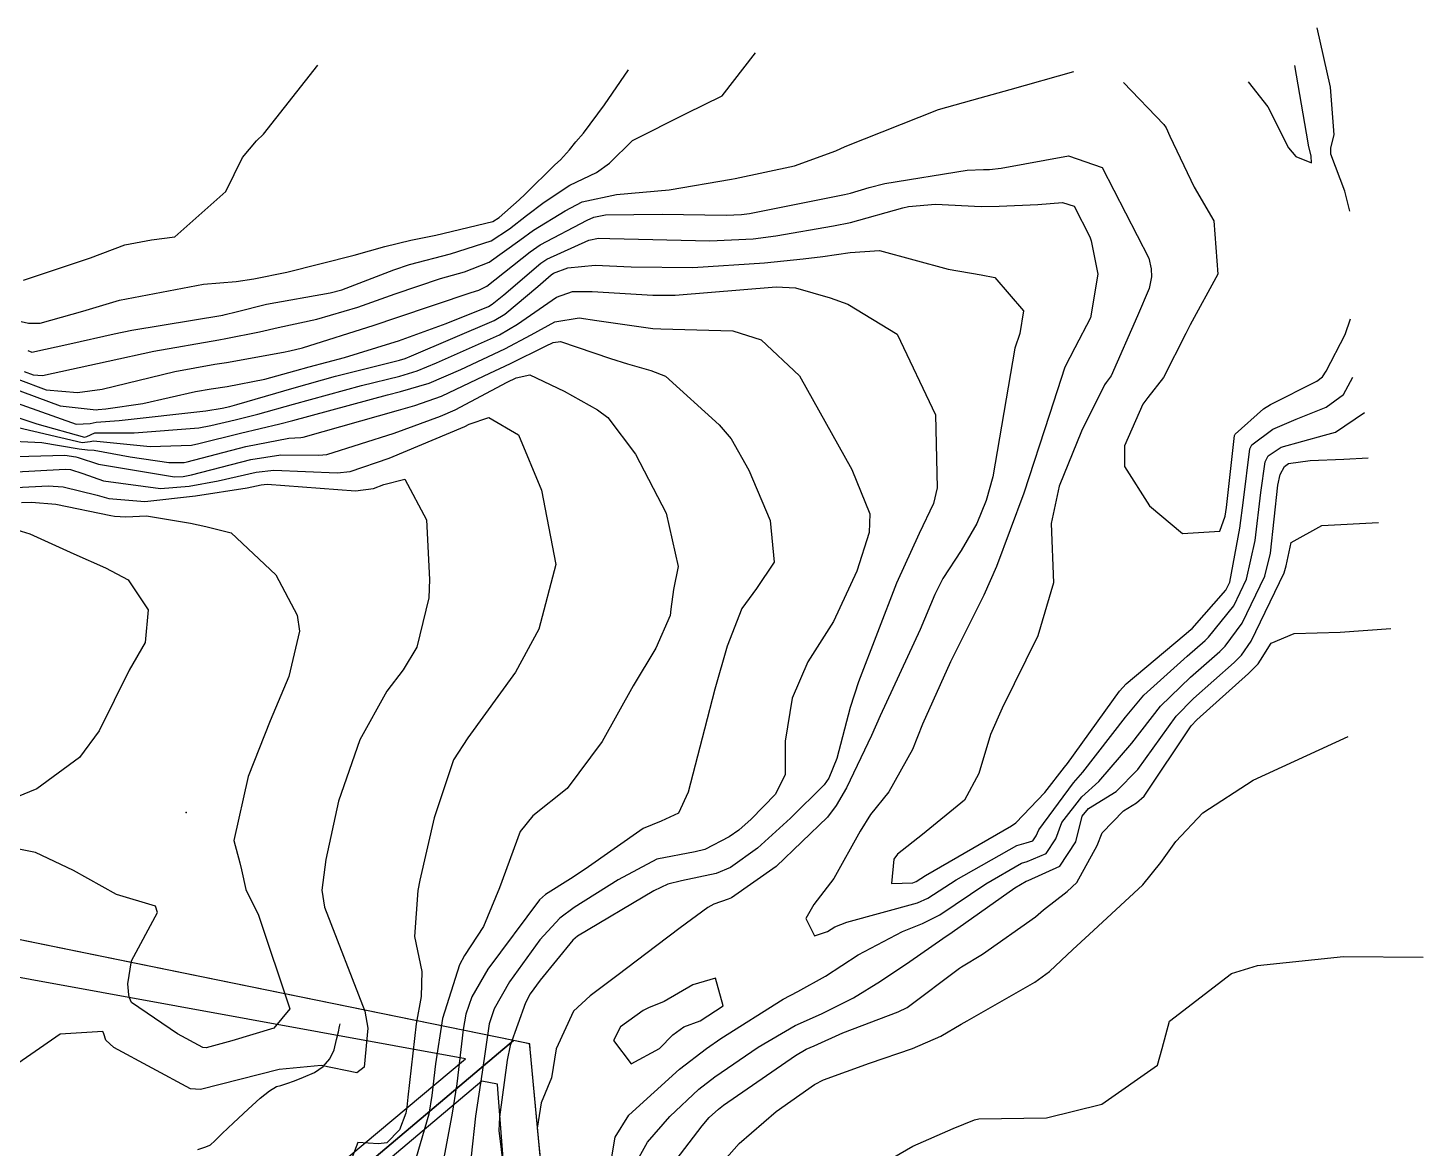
# Model space of a CAD drawing. Header units: feet. Extents: x 1318179 to 1318975, y 422521 to 423299.
# Drawn here: x 1318798 to 1318933.7, y 423189.9 to 423298.9 of the extents above; entities that cross this region are included whole.
import ezdxf

# ---------------------------------------------------------------- set-up
doc = ezdxf.new("R2010")
doc.units = ezdxf.units.FT
for name, color, linetype in [('C-DRNG-AREA', 150, 'CONTINUOUS'), ('C-PROP', 6, 'CONTINUOUS'), ('C-TOPO-MAJR', 32, 'CONTINUOUS'), ('C-TOPO-SPOT', 7, 'CONTINUOUS'), ('V-PROP-LINE', 7, 'CONTINUOUS')]:
    doc.layers.add(name, color=color, linetype=linetype)

msp = doc.modelspace()

# ---------------------------------------------------------------- linework, layer by layer
at = {"layer": 'C-DRNG-AREA'}
for points in [[(1318626.12, 423113.49), (1318674.52, 423056.2), (1318845.24, 423200.42), (1318751.64, 423219.53), (1318702.51, 423178.02), (1318626.12, 423113.49)], [(1318674.52, 423056.2), (1318722.92, 422998.9), (1318855.21, 423110.67), (1318846.86, 423199.56), (1318846.81, 423200.09), (1318845.23, 423200.41), (1318674.52, 423056.2)]]:
    msp.add_lwpolyline(points, close=True, dxfattribs=at)
at = {"layer": 'C-PROP'}
for points in [[(1318630.72, 423115.45), (1318676.08, 423060.95), (1318840.56, 423198.64), (1318748.91, 423215.33), (1318702.81, 423173.03), (1318630.72, 423115.45)], [(1318678.85, 423058.69), (1318725.12, 423003.4), (1318850.23, 423111.12), (1318843.73, 423195.67), (1318843.69, 423196.18), (1318842.17, 423196.46), (1318678.85, 423058.69)]]:
    msp.add_lwpolyline(points, close=True, dxfattribs=at)
at = {"layer": 'C-TOPO-MAJR'}
for points in [[(1318926.6, 423281.09), (1318926.11, 423283.03), (1318924.75, 423286.63), (1318924.74, 423287.25), (1318925.08, 423288.53), (1318924.72, 423293.15), (1318923.41, 423298.92)], [(1318797.58, 423274.37), (1318804.09, 423276.54), (1318807.44, 423277.82), (1318810.03, 423278.3), (1318812.3, 423278.6), (1318817.25, 423283), (1318818.88, 423286.31), (1318820.24, 423287.92), (1318820.94, 423288.58), (1318826.22, 423295.28)], [(1318797.99, 423267.55), (1318798.38, 423267.37), (1318802.1, 423268.19), (1318806.41, 423269.17), (1318808.13, 423269.52), (1318816.97, 423270.99), (1318817.2, 423271.03), (1318818.26, 423271.29), (1318821.21, 423272.06), (1318827.42, 423273.14), (1318828.54, 423273.44), (1318833.59, 423275.39), (1318835.11, 423275.9), (1318839.1, 423276.95), (1318843.06, 423278.21), (1318844.85, 423279.38), (1318846.5, 423280.68), (1318848.24, 423281.97), (1318850.73, 423283.62), (1318853.3, 423284.85), (1318854.58, 423285.76), (1318856.8, 423287.96), (1318862.02, 423290.6), (1318865.53, 423292.31), (1318868.79, 423296.48)], [(1318916.69, 423293.67), (1318918.62, 423291.25), (1318920.63, 423287.25), (1318921.34, 423286.41), (1318922.85, 423285.81), (1318922.84, 423286.44), (1318922.57, 423287.52), (1318922.54, 423287.75), (1318921.25, 423295.25)], [(1318797.37, 423270.35), (1318798.06, 423270.19), (1318799.2, 423270.21), (1318803.35, 423271.35), (1318806.93, 423272.45), (1318815.08, 423273.99), (1318818.27, 423274.25), (1318820, 423274.51), (1318823.2, 423275.17), (1318829.73, 423276.82), (1318832.72, 423277.67), (1318835.27, 423278.26), (1318837.69, 423278.77), (1318843.23, 423280.09), (1318843.86, 423280.47), (1318845.78, 423282.2), (1318846.39, 423282.76), (1318849.27, 423285.6), (1318849.8, 423286.08), (1318850.69, 423287.06), (1318851.32, 423287.85), (1318852.04, 423288.67), (1318854.1, 423291.45), (1318856.43, 423294.85)], [(1318797.65, 423265.5), (1318798.53, 423265.17), (1318799.42, 423265.12), (1318805.82, 423266.49), (1318810.25, 423267.47), (1318816.59, 423268.59), (1318817.26, 423268.7), (1318820.53, 423269.37), (1318822.34, 423269.78), (1318826.12, 423270.58), (1318830.1, 423271.74), (1318833.74, 423273.06), (1318838.13, 423274.53), (1318840.49, 423275.18), (1318842.87, 423276.13), (1318845.86, 423278.26), (1318847.18, 423279.23), (1318850.26, 423281.13), (1318851.93, 423282.01), (1318855.27, 423282.73), (1318860.37, 423283.17), (1318866.46, 423284.2), (1318866.79, 423284.27), (1318872.56, 423285.5), (1318876.59, 423286.95), (1318877.5, 423287.37), (1318886.57, 423290.99), (1318890.63, 423292.11), (1318893.55, 423292.93), (1318899.75, 423294.69)], [(1318904.57, 423293.62), (1318908.5, 423289.53), (1318908.72, 423289.2), (1318909.09, 423288.4), (1318911.45, 423283.42), (1318913.36, 423280.16), (1318913.75, 423274.97), (1318911.07, 423270.02), (1318910.63, 423269.2), (1318908.48, 423264.9), (1318906.95, 423262.98), (1318906.47, 423262.33), (1318904.67, 423258.27), (1318904.67, 423256.27), (1318907.09, 423252.44), (1318910.31, 423249.73), (1318913.95, 423249.96), (1318914.47, 423251.43), (1318914.58, 423252.26), (1318915.37, 423259.28), (1318915.42, 423259.39), (1318918.19, 423261.86), (1318918.86, 423262.29), (1318923.39, 423264.56), (1318923.93, 423264.99), (1318924.28, 423265.53), (1318926.15, 423269.11), (1318926.65, 423270.62)], [(1318797.03, 423264.75), (1318799.79, 423263.72), (1318802.84, 423263.44), (1318805.22, 423263.77), (1318812.31, 423265.48), (1318816.2, 423266.2), (1318817.32, 423266.37), (1318822.87, 423267.38), (1318823.47, 423267.5), (1318824.72, 423267.81), (1318831.69, 423270.01), (1318833.89, 423270.76), (1318841.11, 423273.19), (1318841.87, 423273.4), (1318842.66, 423273.79), (1318846.87, 423277.15), (1318847.84, 423277.81), (1318852.42, 423280.22), (1318853.05, 423280.5), (1318854.2, 423280.74), (1318859.69, 423280.79), (1318865.92, 423280.7), (1318867.43, 423280.76), (1318868.21, 423280.87), (1318877.45, 423282.72), (1318878.03, 423282.85), (1318879.83, 423283.38), (1318881.36, 423283.79), (1318889.37, 423285.07), (1318890.97, 423285.14), (1318891.54, 423285.15), (1318892.69, 423285.29), (1318899.23, 423286.48), (1318902.51, 423285.34), (1318907.05, 423276.53), (1318907.26, 423275.49), (1318907.31, 423274.7), (1318907.08, 423273.56), (1318905.94, 423270.92), (1318903.37, 423265.07), (1318902.9, 423264.42), (1318902.74, 423264.21), (1318900.48, 423259.69), (1318898.31, 423254.33), (1318897.54, 423250.71), (1318897.78, 423244.93), (1318896.25, 423239.78), (1318892.76, 423232.74), (1318891.65, 423230.17), (1318890.51, 423226.39), (1318889.11, 423223.81), (1318885.03, 423220.45), (1318882.59, 423218.53), (1318882.23, 423218.04), (1318882.01, 423215.68), (1318884.07, 423215.74), (1318884.4, 423215.89), (1318885.32, 423216.48), (1318893.68, 423221.31), (1318894.1, 423221.58), (1318896.91, 423224.55), (1318898.85, 423226.99), (1318899.13, 423227.37), (1318904.18, 423234.41), (1318904.82, 423235.11), (1318910.47, 423239.84), (1318911.12, 423240.39), (1318911.24, 423240.51), (1318914.54, 423244.23), (1318914.93, 423245.01), (1318915.9, 423250.26), (1318916.25, 423252.99), (1318916.87, 423257.98), (1318917.04, 423258.35), (1318919.1, 423259.88), (1318921.37, 423260.86), (1318924.3, 423262.01), (1318925.97, 423263.25), (1318926.87, 423264.93)], [(1318796.34, 423263.93), (1318801.15, 423262.17), (1318804.65, 423261.78), (1318804.83, 423261.79), (1318805.58, 423261.86), (1318809.18, 423262.38), (1318814.32, 423263.55), (1318815.82, 423263.81), (1318817.38, 423264.03), (1318821.07, 423264.76), (1318823.98, 423265.56), (1318825.37, 423265.94), (1318828.81, 423266.87), (1318833.3, 423268.24), (1318834.04, 423268.49), (1318838.7, 423270.17), (1318842.82, 423271.83), (1318843.18, 423272.04), (1318844.3, 423272.96), (1318847.89, 423276.02), (1318848.49, 423276.43), (1318852.57, 423278.28), (1318853.5, 423278.47), (1318854.6, 423278.44), (1318864.34, 423278.21), (1318868.55, 423278.41), (1318870.77, 423278.7), (1318876.38, 423279.65), (1318878.01, 423279.99), (1318883.12, 423281.42), (1318883.67, 423281.56), (1318886.3, 423281.78), (1318890.74, 423281.56), (1318892.47, 423281.57), (1318896.25, 423281.74), (1318898.65, 423281.95), (1318899.76, 423281.57), (1318901.3, 423278.59), (1318901.43, 423278.21), (1318902.08, 423274.98), (1318901.35, 423270.72), (1318899.85, 423267.79), (1318898.86, 423265.91), (1318897.39, 423261.32), (1318894.87, 423253.66), (1318892.21, 423246.51), (1318890.99, 423243.74), (1318887.74, 423237.25), (1318885.01, 423231.18), (1318884.06, 423228.72), (1318881.75, 423224.62), (1318879.96, 423222.4), (1318878.95, 423220.78), (1318876.4, 423216.18), (1318874.44, 423213.65), (1318873.69, 423212.27), (1318874.51, 423210.61), (1318875.77, 423211.01), (1318876.48, 423211.46), (1318877.65, 423211.94), (1318884.54, 423213.8), (1318885.55, 423214.27), (1318888.3, 423216.06), (1318894.19, 423219.39), (1318895.11, 423219.63), (1318895.75, 423219.85), (1318896.07, 423220.34), (1318896.33, 423220.9), (1318899.72, 423225.48), (1318900.62, 423226.51), (1318904.77, 423231.88), (1318906.54, 423234), (1318910.77, 423237.81), (1318912.52, 423239.33), (1318912.85, 423239.65), (1318915.3, 423242.69), (1318916.55, 423245.28), (1318917.37, 423249.06), (1318917.92, 423253.71), (1318918.36, 423256.71), (1318918.65, 423257.3), (1318919.9, 423258.12), (1318924.14, 423259.3), (1318925.18, 423259.58), (1318928.02, 423261.51)], [(1318795.5, 423262.92), (1318802.7, 423260.38), (1318804.08, 423260.44), (1318804.65, 423260.56), (1318806.9, 423260.74), (1318815.31, 423261.68), (1318816.92, 423261.94), (1318817.65, 423262.1), (1318818.34, 423262.28), (1318823.92, 423263.92), (1318827.93, 423265.03), (1318834.14, 423266.59), (1318834.7, 423266.76), (1318835.33, 423267.02), (1318843.35, 423270.45), (1318844.4, 423271.07), (1318847.62, 423273.77), (1318848.92, 423274.89), (1318849.14, 423275.05), (1318850.53, 423275.57), (1318853.18, 423275.84), (1318856.68, 423275.69), (1318862.69, 423275.62), (1318869.67, 423276.06), (1318873.41, 423276.45), (1318875.34, 423276.67), (1318877.98, 423277.06), (1318880.83, 423277.27), (1318887.52, 423275.44), (1318890.72, 423274.9), (1318892.07, 423274.64), (1318894.85, 423271.4), (1318894.48, 423269.2), (1318893.99, 423267.75), (1318891.86, 423255.25), (1318891.23, 423252.96), (1318890.31, 423250.71), (1318888.8, 423248.09), (1318887, 423245.35), (1318886.23, 423243.79), (1318884.78, 423240.4), (1318880.91, 423232.01), (1318880.05, 423230.08), (1318877.64, 423225.01), (1318876.64, 423223.28), (1318875.77, 423222.14), (1318870.78, 423217.34), (1318866.46, 423214.28), (1318866.13, 423214.15), (1318864.72, 423213.68), (1318864.15, 423213.34), (1318861.46, 423211.39), (1318859.17, 423209.67), (1318855.3, 423206.69), (1318852.7, 423204.76), (1318851.09, 423203.28), (1318849.38, 423199.59), (1318848.95, 423196.79), (1318847.94, 423194.35), (1318847.53, 423191.9), (1318847.84, 423188.99)], [(1318794.6, 423261.83), (1318798.89, 423260.39), (1318803.51, 423259.11), (1318803.73, 423259.16), (1318804.51, 423259.52), (1318808.33, 423259.53), (1318814.62, 423260), (1318815.79, 423260.23), (1318818.17, 423260.8), (1318820.38, 423261.36), (1318823.85, 423262.32), (1318830.46, 423264.13), (1318834.19, 423265.05), (1318835.86, 423265.56), (1318837.75, 423266.35), (1318843.88, 423269.07), (1318845.64, 423270.09), (1318849.42, 423272.74), (1318850.98, 423273.29), (1318852.88, 423273.28), (1318858.79, 423272.91), (1318860.96, 423272.91), (1318870.79, 423273.72), (1318872.66, 423273.62), (1318876.03, 423272.66), (1318877.77, 423272.05), (1318882.57, 423269.12), (1318886.28, 423261.27), (1318886.44, 423254.19), (1318886.08, 423252.66), (1318884.69, 423249.74), (1318882.49, 423244.91), (1318878.79, 423235.31), (1318877.99, 423232.8), (1318876.69, 423227.86), (1318875.92, 423225.93), (1318875.47, 423225.29), (1318872.17, 423222.04), (1318868.97, 423219.11), (1318866.34, 423217.25), (1318864.95, 423216.65), (1318861.58, 423215.95), (1318860.25, 423215.63), (1318858.9, 423214.96), (1318851.46, 423210.56), (1318851.01, 423210.19), (1318847.84, 423206.29), (1318846.86, 423204.94), (1318846.4, 423204.08), (1318844.91, 423199.93), (1318844.61, 423198.49), (1318843.89, 423192.97), (1318843.82, 423191.66), (1318844.28, 423187.96)], [(1318796.51, 423260.17), (1318803.28, 423258.59), (1318804.06, 423258.69), (1318804.4, 423258.76), (1318809.89, 423258.2), (1318813.92, 423258.32), (1318814.65, 423258.48), (1318818.69, 423259.5), (1318822.51, 423260.4), (1318823.79, 423260.72), (1318832.97, 423263.24), (1318834.24, 423263.55), (1318837.03, 423264.36), (1318840.11, 423265.7), (1318844.41, 423267.69), (1318846.95, 423269.06), (1318849.25, 423270.34), (1318851.63, 423270.72), (1318853.35, 423270.45), (1318858.79, 423269.69), (1318859.57, 423269.65), (1318866.56, 423269.44), (1318869.32, 423268.58), (1318873.05, 423265.06), (1318878.16, 423255.96), (1318879.9, 423251.66), (1318879.85, 423249.83), (1318878.63, 423246.07), (1318876.36, 423241.19), (1318873.88, 423237.26), (1318872.35, 423233.71), (1318871.67, 423229.55), (1318871.66, 423226.29), (1318870.72, 423224.37), (1318868.35, 423221.94), (1318867.16, 423220.89), (1318866.22, 423220.22), (1318863.84, 423218.99), (1318862.92, 423218.77), (1318859.17, 423218.07), (1318855.43, 423216.06), (1318851.13, 423213.35), (1318849.74, 423212.32), (1318847.81, 423210.2), (1318844.84, 423206.12), (1318843.35, 423203.5), (1318842.89, 423202.03), (1318842.18, 423197.35), (1318841.53, 423193.06), (1318841.11, 423189.16)], [(1318795.21, 423258.79), (1318799.35, 423258.6), (1318803.01, 423257.97), (1318803.82, 423257.88), (1318804.47, 423257.83), (1318807.94, 423257.19), (1318811.72, 423256.65), (1318813.22, 423256.64), (1318813.49, 423256.7), (1318819.2, 423258.21), (1318823.38, 423259.02), (1318824.54, 423259.08), (1318824.77, 423259.1), (1318834.07, 423261.75), (1318835.64, 423262.2), (1318838.25, 423263.11), (1318842.4, 423265.06), (1318844.95, 423266.29), (1318848.35, 423267.96), (1318849.1, 423268.33), (1318849.81, 423268.4), (1318854.67, 423266.77), (1318856.33, 423266.23), (1318858.61, 423265.6), (1318860.02, 423265.04), (1318865.26, 423260.3), (1318866.41, 423258.94), (1318868.12, 423255.91), (1318870.19, 423250.99), (1318870.6, 423246.96), (1318868.88, 423244.37), (1318867.45, 423242.43), (1318866.03, 423238.78), (1318864.84, 423234.59), (1318863.82, 423230.7), (1318862.24, 423224.57), (1318861.3, 423222.53), (1318859.62, 423221.76), (1318857.84, 423221.04), (1318852.2, 423217.08), (1318850.8, 423216.14), (1318848.35, 423214.63), (1318847.78, 423214.09), (1318842.74, 423207.35), (1318841.2, 423204.66), (1318840.62, 423202.98), (1318840.36, 423201.49), (1318839.74, 423196.21), (1318839.24, 423193.15), (1318837.95, 423186.23)], [(1318795.78, 423257.2), (1318801.6, 423257.35), (1318802.67, 423257.2), (1318802.89, 423257.14), (1318804.88, 423256.47), (1318812.28, 423255.24), (1318813.1, 423255.28), (1318813.92, 423255.45), (1318819.7, 423256.95), (1318822.61, 423257.38), (1318826.32, 423257.35), (1318827.07, 423257.43), (1318833.62, 423259.49), (1318838.15, 423261.14), (1318839.57, 423261.76), (1318844.63, 423264.45), (1318845.49, 423264.89), (1318846.82, 423265.18), (1318850.18, 423263.59), (1318853.4, 423261.77), (1318854.43, 423261.01), (1318857.12, 423257.44), (1318860.1, 423251.71), (1318861.27, 423246.53), (1318860.81, 423244.3), (1318860.55, 423242.37), (1318860.47, 423241.75), (1318859.08, 423238.57), (1318856.87, 423234.93), (1318853.86, 423229.5), (1318850.45, 423224.92), (1318847.11, 423222.26), (1318845.89, 423220.76), (1318843.88, 423215.28), (1318842.31, 423211.49), (1318840.48, 423208.67), (1318839.99, 423207.77), (1318838.35, 423202.54), (1318837.64, 423198.16), (1318837.31, 423195.06), (1318837, 423193.24), (1318835.31, 423187.47)], [(1318796.33, 423255.7), (1318801.62, 423255.98), (1318802.14, 423255.95), (1318803.35, 423255.57), (1318805.37, 423254.87), (1318810.91, 423254.12), (1318813.71, 423254.34), (1318816.51, 423254.85), (1318820.2, 423255.71), (1318821.92, 423255.91), (1318828.09, 423255.63), (1318829.37, 423255.76), (1318833.14, 423257.07), (1318840.5, 423260.14), (1318840.93, 423260.36), (1318842.85, 423261.02), (1318845.73, 423259.35), (1318847.95, 423253.96), (1318849.36, 423246.73), (1318847.69, 423240.44), (1318845.45, 423236.25), (1318840.79, 423229.87), (1318839.42, 423227.71), (1318837.54, 423222.07), (1318836.13, 423216.01), (1318835.93, 423215.02), (1318835.61, 423210.53), (1318836.31, 423207.14), (1318836.26, 423204.7), (1318835.78, 423202.04), (1318834.97, 423194.9), (1318834.87, 423193.92), (1318834.77, 423193.33), (1318834.16, 423191.71), (1318832.91, 423190.46), (1318832.11, 423190.37), (1318830.1, 423190.49), (1318827.83, 423184.57)], [(1318854.8, 423189.11), (1318855.14, 423191.02), (1318856.47, 423193.15), (1318861.39, 423197.63), (1318864.01, 423199.64), (1318865.42, 423200.62), (1318871.47, 423204.45), (1318872.89, 423205.18), (1318875.58, 423206.66), (1318878.77, 423208.76), (1318883.07, 423211.03), (1318885.03, 423211.8), (1318886.71, 423212.65), (1318891.19, 423215.65), (1318894.65, 423217.65), (1318895.2, 423217.83), (1318897.06, 423218.61), (1318898, 423220.03), (1318898.59, 423221.62), (1318900.51, 423224.11), (1318902.19, 423225.61), (1318905.37, 423229.33), (1318908.17, 423232.95), (1318911.08, 423235.76), (1318913.93, 423238.25), (1318914.46, 423238.78), (1318916.12, 423241.02), (1318918.31, 423245.58), (1318918.87, 423247.83), (1318919.58, 423254.44), (1318919.8, 423255.47), (1318920.24, 423256.27), (1318920.63, 423256.53), (1318922.74, 423256.85), (1318926, 423256.96), (1318928.36, 423257.09)], [(1318796.86, 423254.22), (1318799.98, 423254.37), (1318801.44, 423254.27), (1318804.75, 423253.47), (1318805.89, 423253.14), (1318809.37, 423252.84), (1318814.32, 423253.39), (1318819.35, 423254.19), (1318820.69, 423254.47), (1318821.28, 423254.52), (1318829.87, 423253.9), (1318831.63, 423254.11), (1318832.63, 423254.49), (1318834.68, 423255.03), (1318836.77, 423251.07), (1318837.06, 423245.26), (1318837.01, 423243.49), (1318835.84, 423238.68), (1318834.5, 423236.48), (1318832.93, 423234.39), (1318830.31, 423229.65), (1318828.22, 423223.7), (1318827, 423218.01), (1318826.61, 423215.03), (1318826.87, 423213.37), (1318830.77, 423203.27), (1318831.06, 423201.61), (1318830.72, 423197.82), (1318830, 423197.27), (1318826.52, 423197.97), (1318822.46, 423197.58), (1318814.81, 423195.66), (1318813.84, 423195.71), (1318806.38, 423199.73), (1318805.59, 423200.45), (1318805.38, 423201.07), (1318805.29, 423201.29), (1318801.16, 423201.04), (1318794.98, 423196.78)], [(1318797.39, 423252.74), (1318798.35, 423252.78), (1318800.74, 423252.6), (1318806.07, 423251.5), (1318806.42, 423251.42), (1318807.55, 423251.35), (1318809.55, 423251.45), (1318813.81, 423250.74), (1318815.33, 423250.43), (1318817.77, 423249.79), (1318822.12, 423245.73), (1318824.19, 423241.8), (1318824.43, 423240.25), (1318823.4, 423235.84), (1318821.58, 423231.51), (1318819.43, 423226.1), (1318818.03, 423219.86), (1318818.61, 423217.7), (1318818.79, 423217.02), (1318819.21, 423215.12), (1318820.43, 423212.6), (1318823.48, 423203.5), (1318821.93, 423201.6), (1318817.83, 423200.37), (1318815.34, 423199.71), (1318815.02, 423199.72), (1318812.55, 423201.05), (1318808.09, 423204.1), (1318807.88, 423204.55), (1318807.84, 423204.85), (1318807.73, 423205.93), (1318808.07, 423208.16), (1318810.61, 423212.88), (1318810.41, 423213.48), (1318806.64, 423214.63), (1318802.43, 423216.96), (1318798.74, 423218.69), (1318795.84, 423219.3)], [(1318856.79, 423187.83), (1318858.27, 423190.53), (1318860.44, 423193.03), (1318863.28, 423195.68), (1318864.84, 423196.87), (1318869.05, 423199.78), (1318872.65, 423201.89), (1318875.2, 423203.02), (1318878.31, 423204.55), (1318880.94, 423206.2), (1318883.8, 423208.09), (1318887, 423210.33), (1318887.9, 423210.96), (1318893.99, 423215.26), (1318895.11, 423215.92), (1318895.29, 423215.98), (1318898.38, 423217.37), (1318899.93, 423219.73), (1318900.55, 423222.24), (1318901.17, 423222.98), (1318903.87, 423224.64), (1318905.96, 423226.77), (1318909.7, 423231.96), (1318911.38, 423233.7), (1318915.33, 423237.19), (1318916.06, 423237.91), (1318916.99, 423239.26), (1318920.2, 423245.9), (1318920.39, 423246.59), (1318920.89, 423248.85), (1318923.87, 423250.5), (1318929.37, 423250.81)], [(1318796.94, 423250.09), (1318798.19, 423249.7), (1318802.48, 423247.75), (1318805.55, 423246.41), (1318807.75, 423245.22), (1318809.71, 423242.32), (1318809.43, 423239.14), (1318807.87, 423236.45), (1318804.94, 423230.53), (1318803.03, 423227.96), (1318798.88, 423224.9), (1318794.9, 423223.28)], [(1318858.21, 423185.07), (1318863.58, 423192.12), (1318864.28, 423192.91), (1318865.17, 423193.74), (1318865.66, 423194.12), (1318872.68, 423198.94), (1318873.72, 423199.56), (1318874.47, 423199.91), (1318877.28, 423201.15), (1318882.67, 423203.21), (1318883.52, 423203.64), (1318888.63, 423207.45), (1318888.82, 423207.57), (1318890.86, 423208.8), (1318896.01, 423212.43), (1318896.79, 423213.12), (1318899.08, 423214.91), (1318900.02, 423215.8), (1318902, 423219.4), (1318902.49, 423220.61), (1318904.57, 423222.76), (1318905.84, 423223.52), (1318906.57, 423224.19), (1318911.15, 423231.03), (1318911.69, 423231.62), (1318916.73, 423236.11), (1318917.66, 423237.05), (1318917.9, 423237.4), (1318918.93, 423239.07), (1318921.17, 423240.01), (1318925.66, 423240.13), (1318930.59, 423240.49)], [(1318863.27, 423185.94), (1318867.19, 423190.38), (1318870.79, 423193.52), (1318874.51, 423196.12), (1318875.4, 423196.58), (1318879.87, 423198.2), (1318884.06, 423199.65), (1318886.79, 423200.83), (1318888.78, 423201.99), (1318889.36, 423202.33), (1318895.95, 423206.08), (1318897.38, 423207.12), (1318899.65, 423209.28), (1318901.22, 423210.73), (1318906.47, 423215.55), (1318908.21, 423217.72), (1318909.65, 423219.78), (1318912.3, 423222.57), (1318917.18, 423225.75), (1318926.42, 423229.98)], [(1318878.92, 423187.16), (1318884.09, 423190.12), (1318888.02, 423191.85), (1318890.07, 423192.71), (1318890.51, 423192.79), (1318897.08, 423192.9), (1318902.46, 423194.23), (1318907.88, 423198), (1318908.35, 423199.65), (1318909.04, 423202.3), (1318915.07, 423206.92), (1318917.62, 423207.71), (1318925.98, 423208.57), (1318933.71, 423208.53)], [(1318859.91, 423204.21), (1318858.38, 423203.59), (1318857.84, 423203.34), (1318855.66, 423201.76), (1318854.96, 423200.43), (1318856.68, 423198.16), (1318859.43, 423199.64), (1318860.75, 423200.98), (1318861.8, 423201.75), (1318863.4, 423202.33), (1318865.63, 423203.79), (1318864.9, 423206.49), (1318862.67, 423205.84), (1318859.91, 423204.21)], [(1318814.53, 423189.82), (1318815.3, 423190.07), (1318815.72, 423190.22), (1318815.78, 423190.28), (1318816.18, 423190.66), (1318816.92, 423191.36), (1318818, 423192.39), (1318819.42, 423193.75), (1318820.59, 423194.79), (1318821.51, 423195.52), (1318822.18, 423195.94), (1318822.61, 423196.04), (1318823.19, 423196.23), (1318823.93, 423196.5), (1318824.83, 423196.86), (1318825.89, 423197.31), (1318826.73, 423197.9), (1318827.38, 423198.63), (1318827.81, 423199.5), (1318828.04, 423200.51), (1318828.21, 423201.27), (1318828.33, 423201.77), (1318828.38, 423202.03)]]:
    msp.add_lwpolyline(points, dxfattribs=at)
at = {"layer": 'C-TOPO-SPOT'}
msp.add_point((1318813.4, 423222.61), dxfattribs=at)
at = {"layer": 'V-PROP-LINE'}
for points in [[(1318205.86, 423151.87), (1318906.18, 422568.21), (1318846.87, 423199.56), (1318846.82, 423200.09), (1318730.64, 423223.81), (1318629.46, 423273.42), (1318205.86, 423151.87)], [(1318626.12, 423113.49), (1318674.52, 423056.2), (1318845.24, 423200.42), (1318751.64, 423219.53), (1318702.51, 423178.02), (1318626.12, 423113.49)], [(1318674.52, 423056.2), (1318722.92, 422998.9), (1318855.21, 423110.67), (1318846.86, 423199.56), (1318846.81, 423200.09), (1318845.23, 423200.41), (1318674.52, 423056.2)]]:
    msp.add_lwpolyline(points, close=True, dxfattribs=at)

doc.saveas('drawing.dxf')
